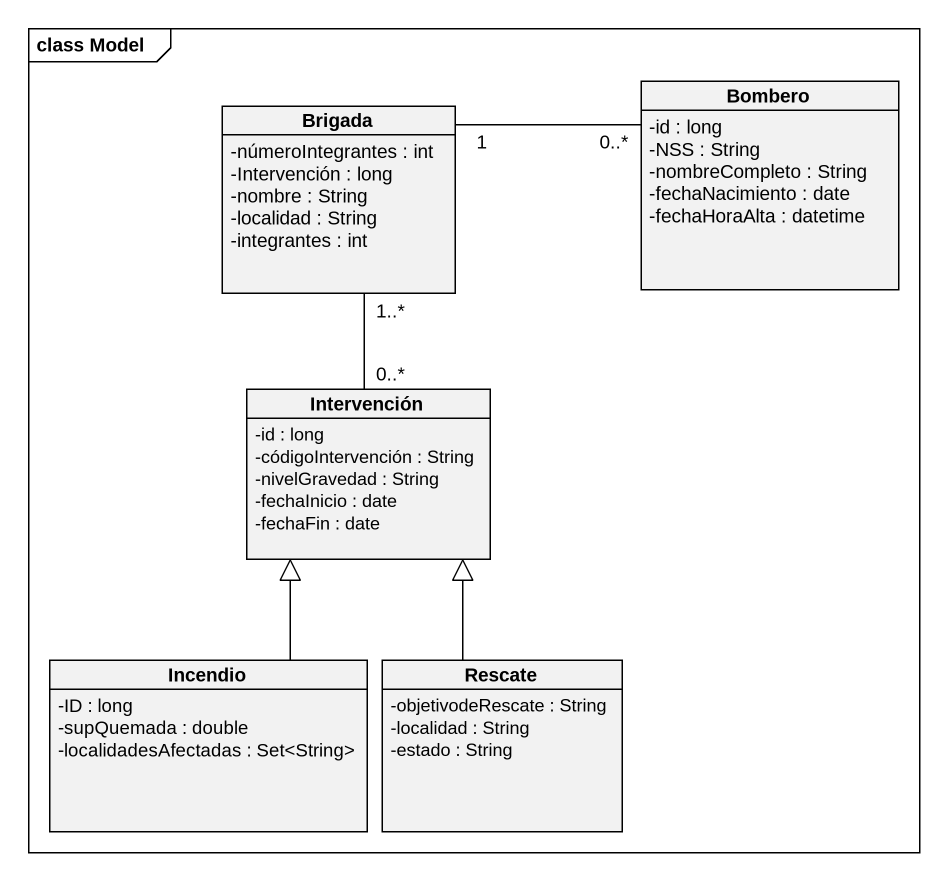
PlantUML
@startuml
mainframe class Model
hide circle
hide empty members
skinparam classAttributeIconSize 0
class Brigada {
  -númeroIntegrantes : int
  -Intervención : long
  -nombre : String
  -localidad : String
  -integrantes : int
}
class Bombero {
  -id : long
  -NSS : String
  -nombreCompleto : String
  -fechaNacimiento : date
  -fechaHoraAlta : datetime
}
class Intervención {
  -id : long
  -códigoIntervención : String
  -nivelGravedad : String
  -fechaInicio : date
  -fechaFin : date
}
class Incendio {
  -ID : long
  -supQuemada : double
  -localidadesAfectadas : Set<String>
}
class Rescate {
  -objetivodeRescate : String
  -localidad : String
  -estado : String
}
Brigada "1" -right- "0..*" Bombero
Brigada "1..*" -- "0..*" Intervención
Incendio -up-|> Intervención
Rescate -up-|> Intervención
@enduml
